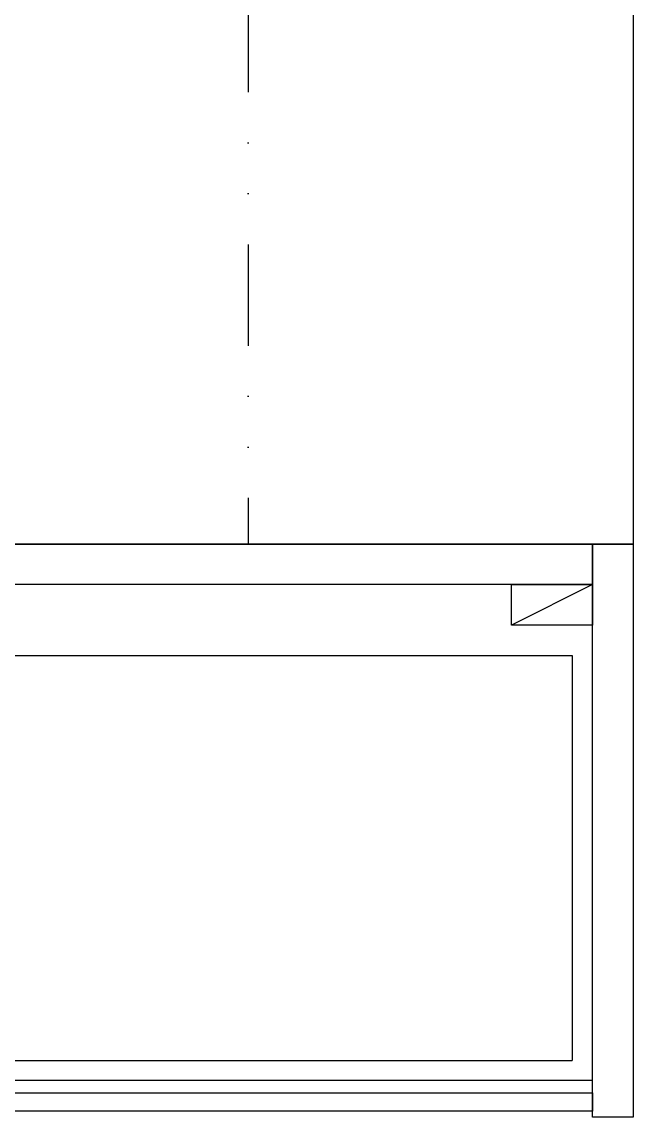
# Model space of a CAD drawing. Header units: millimetres. Extents: x -33000 to 294000, y 0 to 42408.
# Drawn here: x 10063 to 10365, y 3131 to 3672 of the extents above; entities that cross this region are included whole.
import ezdxf

# ---------------------------------------------------------------- set-up
doc = ezdxf.new("R2010")
doc.units = ezdxf.units.MM
doc.header["$LTSCALE"] = 50
doc.linetypes.add('DIVIDE', pattern=[1.25, 0.5, -0.25, 0, -0.25, 0, -0.25])
doc.layers.add('arch', color=8, linetype='Continuous')

msp = doc.modelspace()

# ---------------------------------------------------------------- linework, layer by layer
at = {"layer": 'arch', "linetype": 'DIVIDE', "ltscale": 2}
for p, q in [((10175, 4814.21), (10175, 3414.21)), ((10175, 3414.21), (9865, 3414.21))]:
    msp.add_line(p, q, dxfattribs=at)
at = {"layer": 'arch'}
for p, q in [((10365, 4814.21), (10365, 3414.21)), ((9865, 3414.21), (10345, 3414.21)), ((10365, 3414.21), (9865, 3414.21)), ((10345, 3131.21), (10345, 3414.21)), ((10345, 3414.21), (10365, 3414.21)), ((10345, 3414.21), (10345, 3394.21)), ((10365, 3414.21), (10365, 3131.21)), ((10345, 3394.21), (9865, 3394.21)), ((10305, 3374.21), (10305, 3394.21)), ((10305, 3394.21), (10345, 3394.21)), ((10345, 3394.21), (10305, 3374.21)), ((10345, 3394.21), (10345, 3374.21)), ((10345, 3374.21), (10305, 3374.21)), ((8785, 3359.21), (10335, 3359.21)), ((10335, 3359.21), (10335, 3159.21)), ((8785, 3159.21), (10335, 3159.21)), ((10345, 3149.21), (8769, 3149.21)), ((10345, 3143.21), (10345, 3149.21)), ((8769, 3143.21), (10345, 3143.21)), ((10345, 3143.21), (10345, 3134.21)), ((10345, 3134.21), (8769, 3134.21)), ((10365, 3131.21), (10345, 3131.21))]:
    msp.add_line(p, q, dxfattribs=at)

doc.saveas('drawing.dxf')
